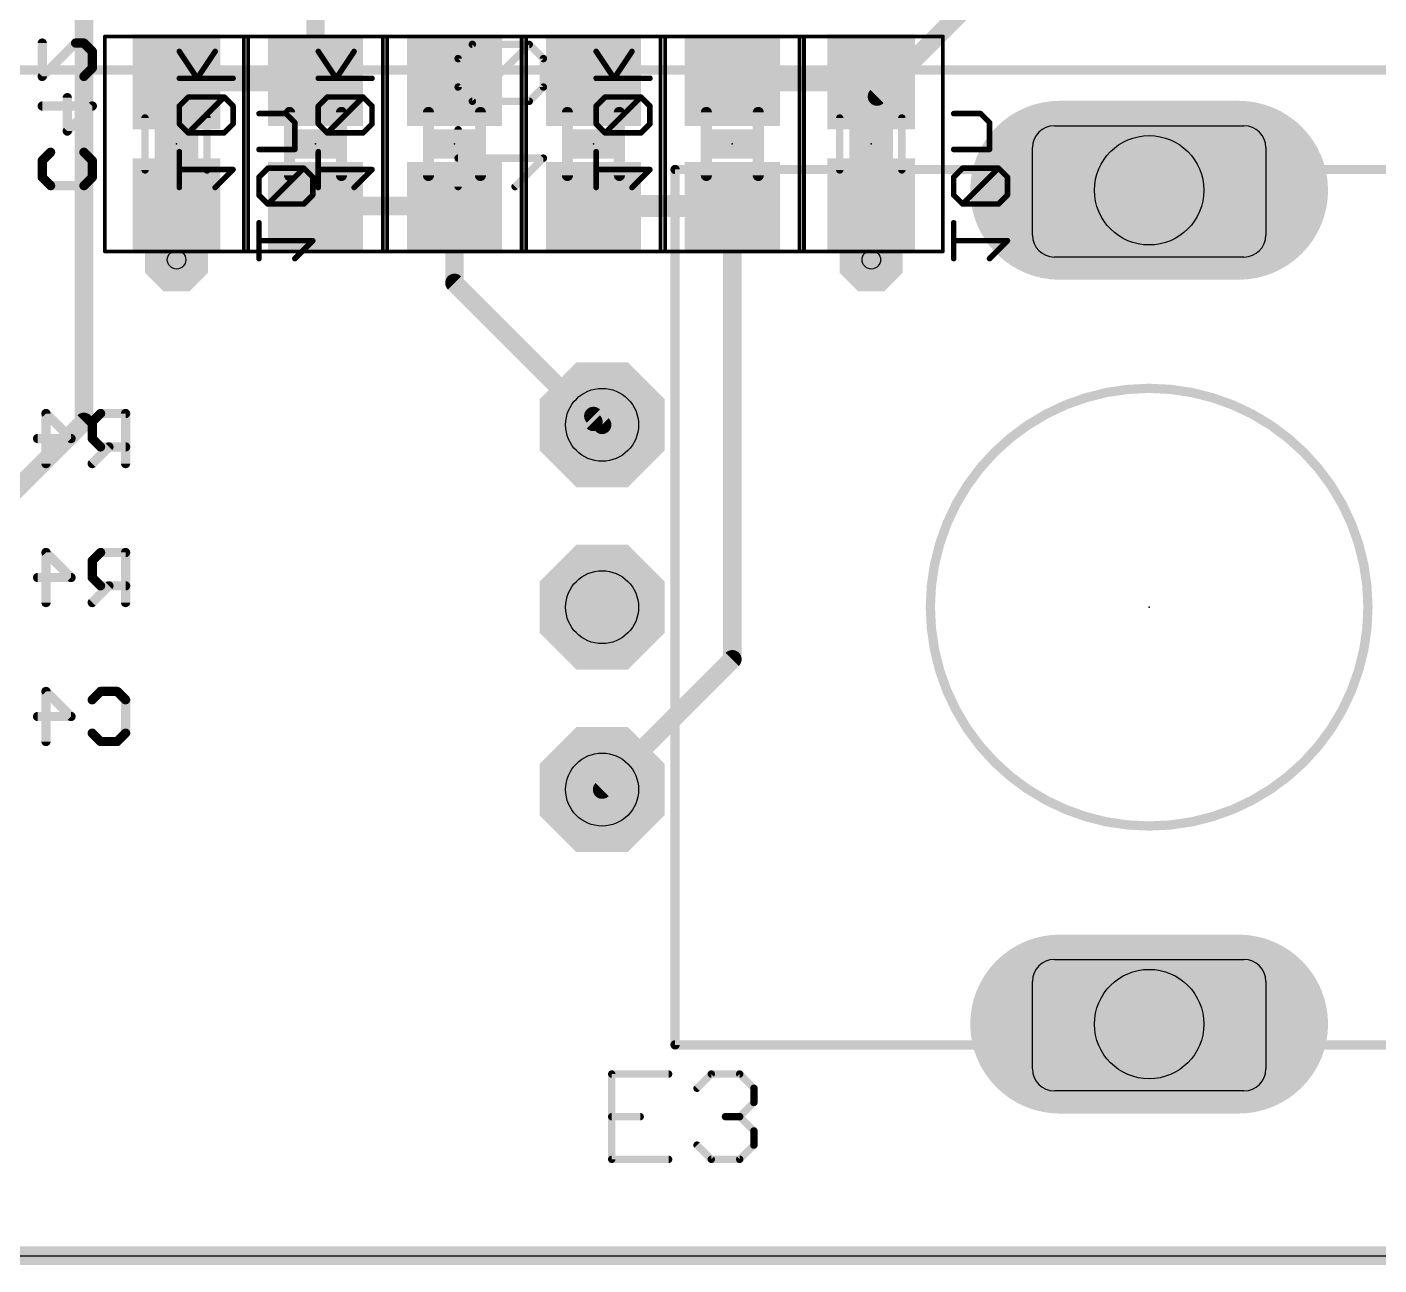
# Model space of a CAD drawing. Extents: x -0.1 to 85.2, y -25.2 to 58.4.
# Drawn here: x 36.69 to 55.22, y -24.26 to -7.29 of the extents above; entities that cross this region are included whole.
import ezdxf

# ---------------------------------------------------------------- set-up
doc = ezdxf.new("R2010")
doc.units = 0
for name, color, linetype in [('1', 22, 'CONTINUOUS'), ('16', 175, 'CONTINUOUS'), ('17', 82, 'CONTINUOUS'), ('18', 82, 'CONTINUOUS'), ('20', 7, 'CONTINUOUS'), ('21', 253, 'CONTINUOUS'), ('23', 7, 'CONTINUOUS'), ('24', 7, 'CONTINUOUS'), ('25', 253, 'CONTINUOUS'), ('26', 253, 'CONTINUOUS'), ('28', 253, 'CONTINUOUS'), ('29', 253, 'CONTINUOUS'), ('30', 253, 'CONTINUOUS'), ('32', 253, 'CONTINUOUS'), ('36', 253, 'CONTINUOUS'), ('40', 175, 'CONTINUOUS'), ('44', 253, 'CONTINUOUS'), ('49', 253, 'CONTINUOUS'), ('52', 253, 'CONTINUOUS')]:
    doc.layers.add(name, color=color, linetype=linetype)

# ---------------------------------------------------------------- blocks, each defined once
blk = doc.blocks.new('RECT')
blk.add_solid([(-0.5, -0.5), (0.5, -0.5), (-0.5, 0.5), (0.5, 0.5)])
blk = doc.blocks.new('OCTAGONP')
at = {"const_width": 0.5}
blk.add_lwpolyline([(-0.25, -0.1036), (-0.25, 0.1036), (-0.1036, 0.25), (0.1036, 0.25), (0.25, 0.1036), (0.25, -0.1036), (0.1036, -0.25), (-0.1036, -0.25), (-0.25, -0.1036), (-0.25, 0.1036)], dxfattribs=at)
blk = doc.blocks.new('LONGP100')
at = {"const_width": 1}
blk.add_lwpolyline([(-0.5, 0), (0.5, 0)], dxfattribs=at)
at = {"const_width": 0.5}
for points in [[(-0.5, 0.25, 1), (-0.5, -0.25)], [(0.5, -0.25, 1), (0.5, 0.25)]]:
    blk.add_lwpolyline(points, format="xyb", dxfattribs=at)
blk = doc.blocks.new('OCTAGONV')
at = {"const_width": 0.5}
blk.add_lwpolyline([(-0.25, -0.1036), (-0.25, 0.1036), (-0.1036, 0.25), (0.1036, 0.25), (0.25, 0.1036), (0.25, -0.1036), (0.1036, -0.25), (-0.1036, -0.25), (-0.25, -0.1036), (-0.25, 0.1036)], dxfattribs=at)

msp = doc.modelspace()

# ---------------------------------------------------------------- linework, layer by layer
at = {"layer": '1', "const_width": 0.254}
msp.add_lwpolyline([(0, -24.13), (85.09, -24.13)], dxfattribs=at)
at = {"layer": '16'}
for points, const_width in [([(37.465, -12.7), (37.465, -4.445)], 0.254), ([(48.3385, -8.24), (50.165, -6.4135)], 0.254), ([(40.64, -8.04), (40.64, -6.985)], 0.254), ([(40.64, -8.04), (38.735, -8.04)], 0.254), ([(46.355, -8.04), (48.26, -8.04)], 0.254), ([(48.26, -8.04), (48.3385, -8.24)], 0.254), ([(38.735, -9.74), (38.735, -10.4775)], 0.254), ([(40.64, -9.74), (42.545, -9.74)], 0.254), ([(42.545, -9.74), (42.545, -10.795)], 0.254), ([(44.45, -9.74), (46.355, -9.74)], 0.3048), ([(46.355, -9.74), (46.355, -15.955)], 0.254), ([(48.26, -9.74), (48.26, -10.4775)], 0.254), ([(42.545, -10.795), (44.45, -12.7)], 0.254), ([(35.56, -14.605), (37.465, -12.7)], 0.254), ([(44.45, -12.7), (44.45, -12.62)], 0.254), ([(44.57, -12.74), (44.45, -12.62)], 0.254), ([(46.355, -15.955), (44.57, -17.74)], 0.254), ([(85.09, -24.13), (0, -24.13)], 0.254)]:
    msp.add_lwpolyline(points, dxfattribs=dict(at, const_width=const_width))
for points, const_width in [([(38.735, -7.9765, 1), (38.735, -8.1035)], 0.127), ([(40.64, -8.1035, 1), (40.64, -7.9765)], 0.127), ([(46.355, -7.9765, 1), (46.355, -8.1035)], 0.127), ([(48.3191, -8.0168, 1), (48.2009, -8.0632)], 0.127), ([(48.26, -8.1035, 1), (48.26, -7.9765)], 0.127), ([(40.5765, -8.04, 1), (40.7035, -8.04)], 0.127), ([(48.2936, -8.1951, 1), (48.3834, -8.2849)], 0.127), ([(48.2794, -8.2632, 1), (48.3976, -8.2168)], 0.127), ([(38.7985, -9.74, 1), (38.6715, -9.74)], 0.127), ([(40.64, -9.6765, 1), (40.64, -9.8035)], 0.127), ([(42.6085, -9.74, 1), (42.4815, -9.74)], 0.127), ([(42.545, -9.8035, 1), (42.545, -9.6765)], 0.127), ([(44.45, -9.6638, 1), (44.45, -9.8162)], 0.1524), ([(46.4185, -9.74, 1), (46.2915, -9.74)], 0.127), ([(46.355, -9.8162, 1), (46.355, -9.6638)], 0.1524), ([(48.3235, -9.74, 1), (48.1965, -9.74)], 0.127), ([(38.6715, -10.4775, 1), (38.7985, -10.4775)], 0.127), ([(48.1965, -10.4775, 1), (48.3235, -10.4775)], 0.127), ([(42.5899, -10.7501, 1), (42.5001, -10.8399)], 0.127), ([(42.4815, -10.795, 1), (42.6085, -10.795)], 0.127), ([(37.5099, -12.7449, 1), (37.4201, -12.6551)], 0.127), ([(44.5135, -12.62, 1), (44.3865, -12.62)], 0.127), ([(44.4949, -12.5751, 1), (44.4051, -12.6649)], 0.127), ([(44.4051, -12.7449, 1), (44.4949, -12.6551)], 0.127), ([(37.4015, -12.7, 1), (37.5285, -12.7)], 0.127), ([(44.3865, -12.7, 1), (44.5135, -12.7)], 0.127), ([(44.5251, -12.7849, 1), (44.6149, -12.6951)], 0.127), ([(46.2915, -15.955, 1), (46.4185, -15.955)], 0.127), ([(46.3999, -15.9999, 1), (46.3101, -15.9101)], 0.127), ([(44.5251, -17.6951, 1), (44.6149, -17.7849)], 0.127)]:
    msp.add_lwpolyline(points, format="xyb", dxfattribs=dict(at, const_width=const_width))
at = {"layer": '20'}
for p, q in [((50.77, -8.64), (53.37, -8.64)), ((50.47, -10.14), (50.47, -8.94)), ((53.67, -8.94), (53.67, -10.14)), ((53.37, -10.44), (50.77, -10.44)), ((50.77, -20.07), (53.37, -20.07)), ((50.47, -21.57), (50.47, -20.37)), ((53.67, -20.37), (53.67, -21.57)), ((53.37, -21.87), (50.77, -21.87)), ((2.54, -24.13), (82.55, -24.13))]:
    msp.add_line(p, q, dxfattribs=at)
for centre, start, end in [((50.77, -8.94), 90, 180), ((53.37, -8.94), 0, 90), ((50.77, -10.14), 180, 270), ((53.37, -10.14), 270, 0), ((50.77, -20.37), 90, 180), ((53.37, -20.37), 0, 90), ((50.77, -21.57), 180, 270), ((53.37, -21.57), 270, 0)]:
    msp.add_arc(centre, 0.3, start, end, dxfattribs=at)
at = {"layer": '21'}
for points, const_width in [([(45.57, -9.2082, 1), (45.57, -9.2718)], 0.0635), ([(45.6018, -9.24, 1), (45.5382, -9.24)], 0.0635), ([(52.07, -18.24, 1), (52.07, -12.24, 1), (52.07, -18.24)], 0.127), ([(45.57, -21.2083, 1), (45.57, -21.2718)], 0.0635), ([(45.5382, -21.24, 1), (45.6018, -21.24)], 0.0635)]:
    msp.add_lwpolyline(points, format="xyb", dxfattribs=dict(at, const_width=const_width))
at = {"layer": '21', "const_width": 0.127}
for points in [[(58.57, -9.24), (45.57, -9.24)], [(45.57, -9.24), (45.57, -21.24)], [(45.57, -21.24), (58.57, -21.24)]]:
    msp.add_lwpolyline(points, dxfattribs=at)
at = {"layer": '23'}
msp.add_point((52.07, -15.24), dxfattribs=at)
at = {"layer": '24'}
for p in [(38.735, -8.89), (40.64, -8.89), (42.545, -8.89), (44.45, -8.89), (46.355, -8.89), (48.26, -8.89)]:
    msp.add_point(p, dxfattribs=at)
at = {"layer": '25', "const_width": 0.1016}
for points in [[(45.4816, -21.6398), (44.702, -21.6398)], [(44.702, -21.6398), (44.702, -22.8092)], [(45.8714, -21.8347), (46.0663, -21.6398)], [(46.0663, -21.6398), (46.4561, -21.6398)], [(46.4561, -21.6398), (46.651, -21.8347)], [(46.651, -21.8347), (46.651, -22.0296)], [(46.651, -22.0296), (46.4561, -22.2245)], [(44.702, -22.2245), (45.0918, -22.2245)], [(46.4561, -22.2245), (46.2612, -22.2245)], [(46.4561, -22.2245), (46.651, -22.4194)], [(46.651, -22.4194), (46.651, -22.6143)], [(46.0663, -22.8092), (45.8714, -22.6143)], [(46.651, -22.6143), (46.4561, -22.8092)], [(44.702, -22.8092), (45.4816, -22.8092)], [(46.4561, -22.8092), (46.0663, -22.8092)]]:
    msp.add_lwpolyline(points, dxfattribs=at)
at = {"layer": '25', "const_width": 0.0508}
for points in [[(44.702, -21.6144, 1), (44.702, -21.6652)], [(44.7274, -21.6398, 1), (44.6766, -21.6398)], [(45.4816, -21.6652, 1), (45.4816, -21.6144)], [(46.0663, -21.6144, 1), (46.0663, -21.6652)], [(46.0843, -21.6578, 1), (46.0483, -21.6218)], [(46.4741, -21.6218, 1), (46.4381, -21.6578)], [(46.4561, -21.6652, 1), (46.4561, -21.6144)], [(45.8534, -21.8167, 1), (45.8894, -21.8527)], [(46.6764, -21.8347, 1), (46.6256, -21.8347)], [(46.633, -21.8527, 1), (46.669, -21.8167)], [(46.6256, -22.0296, 1), (46.6764, -22.0296)], [(46.669, -22.0476, 1), (46.633, -22.0116)], [(44.702, -22.1991, 1), (44.702, -22.2499)], [(45.0918, -22.2499, 1), (45.0918, -22.1991)], [(46.2612, -22.1991, 1), (46.2612, -22.2499)], [(46.4741, -22.2065, 1), (46.4381, -22.2425)], [(46.4381, -22.2065, 1), (46.4741, -22.2425)], [(46.4561, -22.2499, 1), (46.4561, -22.1991)], [(46.6764, -22.4194, 1), (46.6256, -22.4194)], [(46.633, -22.4374, 1), (46.669, -22.4014)], [(45.8894, -22.5963, 1), (45.8534, -22.6323)], [(46.6256, -22.6143, 1), (46.6764, -22.6143)], [(46.669, -22.6323, 1), (46.633, -22.5963)], [(44.702, -22.7838, 1), (44.702, -22.8346)], [(44.6766, -22.8092, 1), (44.7274, -22.8092)], [(45.4816, -22.8346, 1), (45.4816, -22.7838)], [(46.0663, -22.7838, 1), (46.0663, -22.8346)], [(46.0483, -22.8272, 1), (46.0843, -22.7912)], [(46.4381, -22.7912, 1), (46.4741, -22.8272)], [(46.4561, -22.8346, 1), (46.4561, -22.7838)]]:
    msp.add_lwpolyline(points, format="xyb", dxfattribs=at)
at = {"layer": '26', "const_width": 0.127}
for points in [[(36.8935, -7.5071), (36.8935, -7.9647)], [(36.8935, -7.9647), (37.3511, -7.5071)], [(37.3511, -7.5071), (37.4655, -7.5071)], [(37.4655, -7.5071), (37.5799, -7.6215)], [(37.5799, -7.6215), (37.5799, -7.8503)], [(37.5799, -7.8503), (37.4655, -7.9647)], [(36.8935, -8.3699), (37.5799, -8.3699)], [(37.2367, -8.7131), (37.2367, -8.2555)], [(37.5799, -8.3699), (37.2367, -8.7131)], [(36.8935, -9.1183), (37.0079, -9.0039)], [(36.8935, -9.3471), (36.8935, -9.1183)], [(37.4655, -9.0039), (37.5799, -9.1183)], [(37.5799, -9.1183), (37.5799, -9.3471)], [(37.0079, -9.4615), (36.8935, -9.3471)], [(37.4655, -9.4615), (37.0079, -9.4615)], [(37.5799, -9.3471), (37.4655, -9.4615)], [(36.9449, -13.2715), (36.9449, -12.5851)], [(36.9449, -12.5851), (37.2881, -12.9283)], [(37.6933, -12.5851), (37.5789, -12.6995)], [(38.0365, -12.5851), (37.6933, -12.5851)], [(38.0365, -13.2715), (38.0365, -12.5851)], [(37.5789, -12.6995), (37.5789, -12.9283)], [(37.2881, -12.9283), (36.8305, -12.9283)], [(37.5789, -12.9283), (37.6933, -13.0427)], [(37.8077, -13.0427), (37.5789, -13.2715)], [(37.6933, -13.0427), (38.0365, -13.0427)], [(36.9449, -15.1765), (36.9449, -14.4901)], [(36.9449, -14.4901), (37.2881, -14.8333)], [(37.6933, -14.4901), (37.5789, -14.6045)], [(38.0365, -14.4901), (37.6933, -14.4901)], [(38.0365, -15.1765), (38.0365, -14.4901)], [(37.5789, -14.6045), (37.5789, -14.8333)], [(37.2881, -14.8333), (36.8305, -14.8333)], [(37.5789, -14.8333), (37.6933, -14.9477)], [(37.8077, -14.9477), (37.5789, -15.1765)], [(37.6933, -14.9477), (38.0365, -14.9477)], [(36.9449, -17.0815), (36.9449, -16.3951)], [(36.9449, -16.3951), (37.2881, -16.7383)], [(37.5789, -16.5095), (37.6933, -16.3951)], [(37.6933, -16.3951), (37.9221, -16.3951)], [(37.9221, -16.3951), (38.0365, -16.5095)], [(38.0365, -16.5095), (38.0365, -16.9671)], [(37.2881, -16.7383), (36.8305, -16.7383)], [(37.6933, -17.0815), (37.5789, -16.9671)], [(37.9221, -17.0815), (37.6933, -17.0815)], [(38.0365, -16.9671), (37.9221, -17.0815)]]:
    msp.add_lwpolyline(points, dxfattribs=at)
at = {"layer": '26', "const_width": 0.0635}
for points in [[(36.9253, -7.5071, 1), (36.8618, -7.5071)], [(37.3511, -7.4753, 1), (37.3511, -7.5388)], [(37.3735, -7.5295, 1), (37.3286, -7.4846)], [(37.4879, -7.4846, 1), (37.443, -7.5295)], [(37.4655, -7.5388, 1), (37.4655, -7.4753)], [(37.6116, -7.6215, 1), (37.5481, -7.6215)], [(37.5574, -7.6439, 1), (37.6023, -7.599)], [(36.871, -7.9422, 1), (36.916, -7.9871)], [(36.8618, -7.9647, 1), (36.9253, -7.9647)], [(37.443, -7.9422, 1), (37.4879, -7.9871)], [(37.5481, -7.8503, 1), (37.6116, -7.8503)], [(37.6023, -7.8727, 1), (37.5574, -7.8278)], [(36.8935, -8.3381, 1), (36.8935, -8.4016)], [(37.2684, -8.2555, 1), (37.2049, -8.2555)], [(37.6023, -8.3923, 1), (37.5574, -8.3474)], [(37.5799, -8.4016, 1), (37.5799, -8.3381)], [(37.2049, -8.7131, 1), (37.2684, -8.7131)], [(37.2142, -8.6906, 1), (37.2591, -8.7355)], [(36.9253, -9.1183, 1), (36.8618, -9.1183)], [(36.871, -9.0959, 1), (36.916, -9.1408)], [(37.0303, -9.0264, 1), (36.9854, -8.9815)], [(37.4879, -8.9815, 1), (37.443, -9.0264)], [(37.6116, -9.1183, 1), (37.5481, -9.1183)], [(37.5574, -9.1408, 1), (37.6023, -9.0959)], [(36.916, -9.3247, 1), (36.871, -9.3696)], [(36.8618, -9.3471, 1), (36.9253, -9.3471)], [(37.0079, -9.4298, 1), (37.0079, -9.4933)], [(36.9854, -9.484, 1), (37.0303, -9.439)], [(37.443, -9.439, 1), (37.4879, -9.484)], [(37.4655, -9.4933, 1), (37.4655, -9.4298)], [(37.5481, -9.3471, 1), (37.6116, -9.3471)], [(37.6023, -9.3696, 1), (37.5574, -9.3247)], [(36.9766, -12.5851, 1), (36.9131, -12.5851)], [(36.9673, -12.5627, 1), (36.9224, -12.6076)], [(37.6933, -12.5534, 1), (37.6933, -12.6169)], [(37.7158, -12.6076, 1), (37.6709, -12.5627)], [(38.0683, -12.5851, 1), (38.0048, -12.5851)], [(38.0365, -12.6169, 1), (38.0365, -12.5534)], [(37.6107, -12.6995, 1), (37.5472, -12.6995)], [(37.5565, -12.6771, 1), (37.6014, -12.722)], [(36.8305, -12.8966, 1), (36.8305, -12.9601)], [(37.2656, -12.9508, 1), (37.3105, -12.9059)], [(37.2881, -12.9601, 1), (37.2881, -12.8966)], [(37.5472, -12.9283, 1), (37.6107, -12.9283)], [(37.6014, -12.9059, 1), (37.5565, -12.9508)], [(37.6933, -13.011, 1), (37.6933, -13.0745)], [(37.6709, -13.0652, 1), (37.7158, -13.0203)], [(37.8302, -13.0652, 1), (37.7853, -13.0203)], [(38.0365, -13.0745, 1), (38.0365, -13.011)], [(36.9131, -13.2715, 1), (36.9766, -13.2715)], [(37.5565, -13.249, 1), (37.6014, -13.294)], [(38.0048, -13.2715, 1), (38.0683, -13.2715)], [(36.9766, -14.4901, 1), (36.9131, -14.4901)], [(36.9673, -14.4677, 1), (36.9224, -14.5126)], [(37.6933, -14.4584, 1), (37.6933, -14.5219)], [(37.7158, -14.5126, 1), (37.6709, -14.4677)], [(38.0683, -14.4901, 1), (38.0048, -14.4901)], [(38.0365, -14.5219, 1), (38.0365, -14.4584)], [(37.6107, -14.6045, 1), (37.5472, -14.6045)], [(37.5565, -14.5821, 1), (37.6014, -14.627)], [(36.8305, -14.8016, 1), (36.8305, -14.8651)], [(37.2656, -14.8558, 1), (37.3105, -14.8109)], [(37.2881, -14.8651, 1), (37.2881, -14.8016)], [(37.5472, -14.8333, 1), (37.6107, -14.8333)], [(37.6014, -14.8109, 1), (37.5565, -14.8558)], [(37.6933, -14.916, 1), (37.6933, -14.9795)], [(37.6709, -14.9702, 1), (37.7158, -14.9253)], [(37.8302, -14.9702, 1), (37.7853, -14.9253)], [(38.0365, -14.9795, 1), (38.0365, -14.916)], [(36.9131, -15.1765, 1), (36.9766, -15.1765)], [(37.5565, -15.154, 1), (37.6014, -15.199)], [(38.0048, -15.1765, 1), (38.0683, -15.1765)], [(36.9766, -16.3951, 1), (36.9131, -16.3951)], [(36.9673, -16.3727, 1), (36.9224, -16.4176)], [(37.5565, -16.4871, 1), (37.6014, -16.532)], [(37.6933, -16.3634, 1), (37.6933, -16.4269)], [(37.7158, -16.4176, 1), (37.6709, -16.3727)], [(37.9446, -16.3727, 1), (37.8997, -16.4176)], [(37.9221, -16.4269, 1), (37.9221, -16.3634)], [(38.0683, -16.5095, 1), (38.0048, -16.5095)], [(38.014, -16.532, 1), (38.059, -16.4871)], [(36.8305, -16.7066, 1), (36.8305, -16.7701)], [(37.2881, -16.7701, 1), (37.2881, -16.7066)], [(37.2656, -16.7608, 1), (37.3105, -16.7159)], [(36.9131, -17.0815, 1), (36.9766, -17.0815)], [(37.6014, -16.9447, 1), (37.5565, -16.9896)], [(37.6933, -17.0498, 1), (37.6933, -17.1133)], [(37.6709, -17.104, 1), (37.7158, -17.059)], [(37.8997, -17.059, 1), (37.9446, -17.104)], [(37.9221, -17.1133, 1), (37.9221, -17.0498)], [(38.0048, -16.9671, 1), (38.0683, -16.9671)], [(38.059, -16.9896, 1), (38.014, -16.9447)]]:
    msp.add_lwpolyline(points, format="xyb", dxfattribs=at)
at = {"layer": '28'}
for points, const_width in [([(38.789, -7.6109, 1), (38.7572, -7.632)], 0.0381), ([(39.2804, -7.632, 1), (39.2487, -7.6109)], 0.0381), ([(40.694, -7.6109, 1), (40.6622, -7.632)], 0.0381), ([(41.1854, -7.632, 1), (41.1537, -7.6109)], 0.0381), ([(42.7907, -7.4998, 1), (42.7907, -7.5506)], 0.0508), ([(42.8087, -7.5432, 1), (42.7727, -7.5072)], 0.0508), ([(43.5883, -7.5072, 1), (43.5523, -7.5432)], 0.0508), ([(43.5883, -7.5432, 1), (43.5523, -7.5072)], 0.0508), ([(43.5703, -7.5506, 1), (43.5703, -7.4998)], 0.0508), ([(44.504, -7.6109, 1), (44.4722, -7.632)], 0.0381), ([(44.9954, -7.632, 1), (44.9637, -7.6109)], 0.0381), ([(42.5778, -7.7021, 1), (42.6138, -7.7381)], 0.0508), ([(42.6212, -7.7201, 1), (42.5704, -7.7201)], 0.0508), ([(43.7906, -7.7201, 1), (43.7398, -7.7201)], 0.0508), ([(43.7472, -7.7381, 1), (43.7832, -7.7021)], 0.0508), ([(38.7731, -7.971, 1), (38.7731, -8.0091)], 0.0381), ([(39.003, -7.9795, 1), (39.0347, -8.0006)], 0.0381), ([(39.003, -8.0006, 1), (39.0347, -7.9795)], 0.0381), ([(39.5103, -8.0091, 1), (39.5103, -7.971)], 0.0381), ([(40.6781, -7.971, 1), (40.6781, -8.0091)], 0.0381), ([(40.908, -7.9795, 1), (40.9397, -8.0006)], 0.0381), ([(40.908, -8.0006, 1), (40.9397, -7.9795)], 0.0381), ([(41.4153, -8.0091, 1), (41.4153, -7.971)], 0.0381), ([(44.4881, -7.971, 1), (44.4881, -8.0091)], 0.0381), ([(44.718, -7.9795, 1), (44.7497, -8.0006)], 0.0381), ([(44.718, -8.0006, 1), (44.7497, -7.9795)], 0.0381), ([(45.2253, -8.0091, 1), (45.2253, -7.971)], 0.0381), ([(42.6138, -8.0919, 1), (42.5778, -8.1279)], 0.0508), ([(42.5704, -8.1099, 1), (42.6212, -8.1099)], 0.0508), ([(43.7398, -8.1099, 1), (43.7906, -8.1099)], 0.0508), ([(43.7832, -8.1279, 1), (43.7472, -8.0919)], 0.0508), ([(38.7921, -8.3699, 1), (38.754, -8.3699)], 0.0381), ([(38.7596, -8.3564, 1), (38.7866, -8.3833)], 0.0381), ([(38.896, -8.2279, 1), (38.896, -8.266)], 0.0381), ([(38.9094, -8.2605, 1), (38.8825, -8.2335)], 0.0381), ([(39.4009, -8.2335, 1), (39.374, -8.2605)], 0.0381), ([(39.4009, -8.2605, 1), (39.374, -8.2335)], 0.0381), ([(39.3875, -8.266, 1), (39.3875, -8.2279)], 0.0381), ([(39.5294, -8.3699, 1), (39.4913, -8.3699)], 0.0381), ([(39.4969, -8.3833, 1), (39.5238, -8.3564)], 0.0381), ([(40.6646, -8.3564, 1), (40.6916, -8.3833)], 0.0381), ([(40.6972, -8.3699, 1), (40.6591, -8.3699)], 0.0381), ([(40.801, -8.2279, 1), (40.801, -8.266)], 0.0381), ([(40.8144, -8.2605, 1), (40.7875, -8.2335)], 0.0381), ([(41.3059, -8.2335, 1), (41.279, -8.2605)], 0.0381), ([(41.3059, -8.2605, 1), (41.279, -8.2335)], 0.0381), ([(41.2925, -8.266, 1), (41.2925, -8.2279)], 0.0381), ([(41.4344, -8.3699, 1), (41.3963, -8.3699)], 0.0381), ([(41.4019, -8.3833, 1), (41.4288, -8.3564)], 0.0381), ([(42.7727, -8.2868, 1), (42.8087, -8.3228)], 0.0508), ([(42.7907, -8.2794, 1), (42.7907, -8.3302)], 0.0508), ([(42.7727, -8.3228, 1), (42.8087, -8.2868)], 0.0508), ([(43.5523, -8.2868, 1), (43.5883, -8.3228)], 0.0508), ([(43.5703, -8.3302, 1), (43.5703, -8.2794)], 0.0508), ([(44.5072, -8.3699, 1), (44.4691, -8.3699)], 0.0381), ([(44.4746, -8.3564, 1), (44.5016, -8.3833)], 0.0381), ([(44.611, -8.2279, 1), (44.611, -8.266)], 0.0381), ([(44.6244, -8.2605, 1), (44.5975, -8.2335)], 0.0381), ([(45.1159, -8.2335, 1), (45.089, -8.2605)], 0.0381), ([(45.1159, -8.2605, 1), (45.089, -8.2335)], 0.0381), ([(45.1025, -8.266, 1), (45.1025, -8.2279)], 0.0381), ([(45.2444, -8.3699, 1), (45.2063, -8.3699)], 0.0381), ([(45.2119, -8.3833, 1), (45.2388, -8.3564)], 0.0381), ([(39.8653, -8.4548, 1), (39.8653, -8.4929)], 0.0381), ([(40.2474, -8.4604, 1), (40.2204, -8.4873)], 0.0381), ([(40.2339, -8.4929, 1), (40.2339, -8.4548)], 0.0381), ([(49.3903, -8.4548, 1), (49.3903, -8.4929)], 0.0381), ([(49.7724, -8.4604, 1), (49.7454, -8.4873)], 0.0381), ([(49.7589, -8.4929, 1), (49.7589, -8.4548)], 0.0381), ([(38.754, -8.6156, 1), (38.7921, -8.6156)], 0.0381), ([(38.7866, -8.6021, 1), (38.7596, -8.6291)], 0.0381), ([(38.8825, -8.725, 1), (38.9094, -8.752)], 0.0381), ([(38.896, -8.7194, 1), (38.896, -8.7575)], 0.0381), ([(38.8825, -8.752, 1), (38.9094, -8.725)], 0.0381), ([(39.374, -8.725, 1), (39.4009, -8.752)], 0.0381), ([(39.3875, -8.7575, 1), (39.3875, -8.7194)], 0.0381), ([(39.4913, -8.6156, 1), (39.5294, -8.6156)], 0.0381), ([(39.5238, -8.6291, 1), (39.4969, -8.6021)], 0.0381), ([(40.3758, -8.5967, 1), (40.3377, -8.5967)], 0.0381), ([(40.3433, -8.6102, 1), (40.3703, -8.5832)], 0.0381), ([(40.6916, -8.6021, 1), (40.6646, -8.6291)], 0.0381), ([(40.6591, -8.6156, 1), (40.6972, -8.6156)], 0.0381), ([(40.7875, -8.725, 1), (40.8144, -8.752)], 0.0381), ([(40.801, -8.7194, 1), (40.801, -8.7575)], 0.0381), ([(40.7875, -8.752, 1), (40.8144, -8.725)], 0.0381), ([(41.279, -8.725, 1), (41.3059, -8.752)], 0.0381), ([(41.2925, -8.7575, 1), (41.2925, -8.7194)], 0.0381), ([(41.3963, -8.6156, 1), (41.4344, -8.6156)], 0.0381), ([(41.4288, -8.6291, 1), (41.4019, -8.6021)], 0.0381), ([(42.6212, -8.6946, 1), (42.5704, -8.6946)], 0.0508), ([(44.5016, -8.6021, 1), (44.4746, -8.6291)], 0.0381), ([(44.4691, -8.6156, 1), (44.5072, -8.6156)], 0.0381), ([(44.5975, -8.725, 1), (44.6244, -8.752)], 0.0381), ([(44.611, -8.7194, 1), (44.611, -8.7575)], 0.0381), ([(44.5975, -8.752, 1), (44.6244, -8.725)], 0.0381), ([(45.089, -8.725, 1), (45.1159, -8.752)], 0.0381), ([(45.1025, -8.7575, 1), (45.1025, -8.7194)], 0.0381), ([(45.2063, -8.6156, 1), (45.2444, -8.6156)], 0.0381), ([(45.2388, -8.6291, 1), (45.2119, -8.6021)], 0.0381), ([(49.9008, -8.5967, 1), (49.8627, -8.5967)], 0.0381), ([(49.8683, -8.6102, 1), (49.8953, -8.5832)], 0.0381), ([(38.7921, -8.9954, 1), (38.754, -8.9954)], 0.0381), ([(39.8653, -8.9463, 1), (39.8653, -8.9844)], 0.0381), ([(40.3377, -8.9653, 1), (40.3758, -8.9653)], 0.0381), ([(40.3568, -8.9844, 1), (40.3568, -8.9463)], 0.0381), ([(40.6972, -8.9954, 1), (40.6591, -8.9954)], 0.0381), ([(42.5958, -9.059, 1), (42.5958, -9.1098)], 0.0508), ([(43.7832, -9.1024, 1), (43.7472, -9.0664)], 0.0508), ([(43.7652, -9.1098, 1), (43.7652, -9.059)], 0.0508), ([(44.5072, -8.9954, 1), (44.4691, -8.9954)], 0.0381), ([(49.3903, -8.9463, 1), (49.3903, -8.9844)], 0.0381), ([(49.8627, -8.9653, 1), (49.9008, -8.9653)], 0.0381), ([(49.8818, -8.9844, 1), (49.8818, -8.9463)], 0.0381), ([(38.7731, -9.2221, 1), (38.7731, -9.2602)], 0.0381), ([(39.5238, -9.2546, 1), (39.4969, -9.2277)], 0.0381), ([(39.5103, -9.2602, 1), (39.5103, -9.2221)], 0.0381), ([(39.9882, -9.2032, 1), (39.9882, -9.2413)], 0.0381), ([(40.0016, -9.2357, 1), (39.9747, -9.2088)], 0.0381), ([(40.4931, -9.2088, 1), (40.4662, -9.2357)], 0.0381), ([(40.4931, -9.2357, 1), (40.4662, -9.2088)], 0.0381), ([(40.4797, -9.2413, 1), (40.4797, -9.2032)], 0.0381), ([(40.6781, -9.2221, 1), (40.6781, -9.2602)], 0.0381), ([(41.4288, -9.2546, 1), (41.4019, -9.2277)], 0.0381), ([(41.4153, -9.2602, 1), (41.4153, -9.2221)], 0.0381), ([(44.4881, -9.2221, 1), (44.4881, -9.2602)], 0.0381), ([(45.2388, -9.2546, 1), (45.2119, -9.2277)], 0.0381), ([(45.2253, -9.2602, 1), (45.2253, -9.2221)], 0.0381), ([(49.5132, -9.2032, 1), (49.5132, -9.2413)], 0.0381), ([(49.5266, -9.2357, 1), (49.4997, -9.2088)], 0.0381), ([(50.0181, -9.2088, 1), (49.9912, -9.2357)], 0.0381), ([(50.0181, -9.2357, 1), (49.9912, -9.2088)], 0.0381), ([(50.0047, -9.2413, 1), (50.0047, -9.2032)], 0.0381), ([(39.8844, -9.3451, 1), (39.8463, -9.3451)], 0.0381), ([(39.8518, -9.3316, 1), (39.8788, -9.3586)], 0.0381), ([(40.6216, -9.3451, 1), (40.5835, -9.3451)], 0.0381), ([(40.5891, -9.3586, 1), (40.616, -9.3316)], 0.0381), ([(42.5704, -9.4742, 1), (42.6212, -9.4742)], 0.0508), ([(43.3574, -9.4562, 1), (43.3934, -9.4922)], 0.0508), ([(49.4094, -9.3451, 1), (49.3713, -9.3451)], 0.0381), ([(49.3768, -9.3316, 1), (49.4038, -9.3586)], 0.0381), ([(50.1466, -9.3451, 1), (50.1085, -9.3451)], 0.0381), ([(50.1141, -9.3586, 1), (50.141, -9.3316)], 0.0381), ([(38.754, -9.4869, 1), (38.7921, -9.4869)], 0.0381), ([(39.2511, -9.4734, 1), (39.2781, -9.5004)], 0.0381), ([(39.8788, -9.5774, 1), (39.8518, -9.6043)], 0.0381), ([(39.8463, -9.5909, 1), (39.8844, -9.5909)], 0.0381), ([(40.5835, -9.5909, 1), (40.6216, -9.5909)], 0.0381), ([(40.616, -9.6043, 1), (40.5891, -9.5774)], 0.0381), ([(40.6591, -9.4869, 1), (40.6972, -9.4869)], 0.0381), ([(41.1561, -9.4734, 1), (41.1831, -9.5004)], 0.0381), ([(44.4691, -9.4869, 1), (44.5072, -9.4869)], 0.0381), ([(44.9661, -9.4734, 1), (44.9931, -9.5004)], 0.0381), ([(49.4038, -9.5774, 1), (49.3768, -9.6043)], 0.0381), ([(49.3713, -9.5909, 1), (49.4094, -9.5909)], 0.0381), ([(50.1085, -9.5909, 1), (50.1466, -9.5909)], 0.0381), ([(50.141, -9.6043, 1), (50.1141, -9.5774)], 0.0381), ([(39.9882, -9.6947, 1), (39.9882, -9.7328)], 0.0381), ([(39.9747, -9.7003, 1), (40.0016, -9.7272)], 0.0381), ([(39.9747, -9.7272, 1), (40.0016, -9.7003)], 0.0381), ([(40.4662, -9.7003, 1), (40.4931, -9.7272)], 0.0381), ([(40.4797, -9.7328, 1), (40.4797, -9.6947)], 0.0381), ([(49.5132, -9.6947, 1), (49.5132, -9.7328)], 0.0381), ([(49.4997, -9.7003, 1), (49.5266, -9.7272)], 0.0381), ([(49.4997, -9.7272, 1), (49.5266, -9.7003)], 0.0381), ([(49.9912, -9.7003, 1), (50.0181, -9.7272)], 0.0381), ([(50.0047, -9.7328, 1), (50.0047, -9.6947)], 0.0381), ([(39.8844, -9.9707, 1), (39.8463, -9.9707)], 0.0381), ([(49.4094, -9.9707, 1), (49.3713, -9.9707)], 0.0381), ([(39.8653, -10.1974, 1), (39.8653, -10.2355)], 0.0381), ([(40.616, -10.2299, 1), (40.5891, -10.2029)], 0.0381), ([(40.6025, -10.2355, 1), (40.6025, -10.1974)], 0.0381), ([(49.3903, -10.1974, 1), (49.3903, -10.2355)], 0.0381), ([(50.141, -10.2299, 1), (50.1141, -10.2029)], 0.0381), ([(50.1275, -10.2355, 1), (50.1275, -10.1974)], 0.0381), ([(39.8463, -10.4621, 1), (39.8844, -10.4621)], 0.0381), ([(40.3433, -10.4487, 1), (40.3703, -10.4756)], 0.0381), ([(49.3713, -10.4621, 1), (49.4094, -10.4621)], 0.0381), ([(49.8683, -10.4487, 1), (49.8953, -10.4756)], 0.0381)]:
    msp.add_lwpolyline(points, format="xyb", dxfattribs=dict(at, const_width=const_width))
for points, const_width in [([(38.7731, -7.6215), (39.0188, -7.9901)], 0.0762), ([(39.0188, -7.9901), (39.2646, -7.6215)], 0.0762), ([(40.6781, -7.6215), (40.9238, -7.9901)], 0.0762), ([(40.9238, -7.9901), (41.1696, -7.6215)], 0.0762), ([(42.7907, -7.5252), (42.5958, -7.7201)], 0.1016), ([(43.5703, -7.5252), (42.7907, -7.5252)], 0.1016), ([(42.7907, -8.3048), (43.5703, -7.5252)], 0.1016), ([(43.7652, -7.7201), (43.5703, -7.5252)], 0.1016), ([(44.4881, -7.6215), (44.7338, -7.9901)], 0.0762), ([(44.7338, -7.9901), (44.9796, -7.6215)], 0.0762), ([(42.5958, -7.7201), (42.5958, -8.1099)], 0.1016), ([(43.7652, -8.1099), (43.7652, -7.7201)], 0.1016), ([(38.7731, -7.9901), (39.5103, -7.9901)], 0.0762), ([(40.6781, -7.9901), (41.4153, -7.9901)], 0.0762), ([(44.4881, -7.9901), (45.2253, -7.9901)], 0.0762), ([(42.5958, -8.1099), (42.7907, -8.3048)], 0.1016), ([(43.5703, -8.3048), (43.7652, -8.1099)], 0.1016), ([(38.896, -8.247), (38.7731, -8.3699)], 0.0762), ([(38.7731, -8.3699), (38.7731, -8.6156)], 0.0762), ([(39.3875, -8.247), (38.896, -8.247)], 0.0762), ([(38.896, -8.7385), (39.3875, -8.247)], 0.0762), ([(39.5103, -8.3699), (39.3875, -8.247)], 0.0762), ([(39.5103, -8.6156), (39.5103, -8.3699)], 0.0762), ([(40.801, -8.247), (40.6781, -8.3699)], 0.0762), ([(40.6781, -8.3699), (40.6781, -8.6156)], 0.0762), ([(41.2925, -8.247), (40.801, -8.247)], 0.0762), ([(40.801, -8.7385), (41.2925, -8.247)], 0.0762), ([(41.4153, -8.3699), (41.2925, -8.247)], 0.0762), ([(41.4153, -8.6156), (41.4153, -8.3699)], 0.0762), ([(42.7907, -8.3048), (43.5703, -8.3048)], 0.1016), ([(44.611, -8.247), (44.4881, -8.3699)], 0.0762), ([(44.4881, -8.3699), (44.4881, -8.6156)], 0.0762), ([(45.1025, -8.247), (44.611, -8.247)], 0.0762), ([(44.611, -8.7385), (45.1025, -8.247)], 0.0762), ([(45.2253, -8.3699), (45.1025, -8.247)], 0.0762), ([(45.2253, -8.6156), (45.2253, -8.3699)], 0.0762), ([(40.2339, -8.4738), (39.8653, -8.4738)], 0.0762), ([(40.3568, -8.5967), (40.2339, -8.4738)], 0.0762), ([(49.7589, -8.4738), (49.3903, -8.4738)], 0.0762), ([(49.8818, -8.5967), (49.7589, -8.4738)], 0.0762), ([(38.7731, -8.6156), (38.896, -8.7385)], 0.0762), ([(38.896, -8.7385), (39.3875, -8.7385)], 0.0762), ([(39.3875, -8.7385), (39.5103, -8.6156)], 0.0762), ([(40.3568, -8.9653), (40.3568, -8.5967)], 0.0762), ([(40.6781, -8.6156), (40.801, -8.7385)], 0.0762), ([(40.801, -8.7385), (41.2925, -8.7385)], 0.0762), ([(41.2925, -8.7385), (41.4153, -8.6156)], 0.0762), ([(42.5958, -9.4742), (42.5958, -8.6946)], 0.1016), ([(44.4881, -8.6156), (44.611, -8.7385)], 0.0762), ([(44.611, -8.7385), (45.1025, -8.7385)], 0.0762), ([(45.1025, -8.7385), (45.2253, -8.6156)], 0.0762), ([(49.8818, -8.9653), (49.8818, -8.5967)], 0.0762), ([(38.7731, -9.4869), (38.7731, -8.9954)], 0.0762), ([(39.8653, -8.9653), (40.3568, -8.9653)], 0.0762), ([(40.6781, -9.4869), (40.6781, -8.9954)], 0.0762), ([(43.7652, -9.0844), (42.5958, -9.0844)], 0.1016), ([(43.3754, -9.4742), (43.7652, -9.0844)], 0.1016), ([(44.4881, -9.4869), (44.4881, -8.9954)], 0.0762), ([(49.3903, -8.9653), (49.8818, -8.9653)], 0.0762), ([(39.5103, -9.2412), (38.7731, -9.2412)], 0.0762), ([(39.2646, -9.4869), (39.5103, -9.2412)], 0.0762), ([(39.9882, -9.2222), (39.8653, -9.3451)], 0.0762), ([(40.4797, -9.2222), (39.9882, -9.2222)], 0.0762), ([(39.9882, -9.7137), (40.4797, -9.2222)], 0.0762), ([(40.6025, -9.3451), (40.4797, -9.2222)], 0.0762), ([(41.4153, -9.2412), (40.6781, -9.2412)], 0.0762), ([(41.1696, -9.4869), (41.4153, -9.2412)], 0.0762), ([(45.2253, -9.2412), (44.4881, -9.2412)], 0.0762), ([(44.9796, -9.4869), (45.2253, -9.2412)], 0.0762), ([(49.5132, -9.2222), (49.3903, -9.3451)], 0.0762), ([(50.0047, -9.2222), (49.5132, -9.2222)], 0.0762), ([(49.5132, -9.7137), (50.0047, -9.2222)], 0.0762), ([(50.1275, -9.3451), (50.0047, -9.2222)], 0.0762), ([(39.8653, -9.3451), (39.8653, -9.5909)], 0.0762), ([(40.6025, -9.5909), (40.6025, -9.3451)], 0.0762), ([(49.3903, -9.3451), (49.3903, -9.5909)], 0.0762), ([(50.1275, -9.5909), (50.1275, -9.3451)], 0.0762), ([(39.8653, -9.5909), (39.9882, -9.7137)], 0.0762), ([(40.4797, -9.7137), (40.6025, -9.5909)], 0.0762), ([(49.3903, -9.5909), (49.5132, -9.7137)], 0.0762), ([(50.0047, -9.7137), (50.1275, -9.5909)], 0.0762), ([(39.9882, -9.7137), (40.4797, -9.7137)], 0.0762), ([(49.5132, -9.7137), (50.0047, -9.7137)], 0.0762), ([(39.8653, -10.4621), (39.8653, -9.9707)], 0.0762), ([(49.3903, -10.4621), (49.3903, -9.9707)], 0.0762), ([(40.6025, -10.2164), (39.8653, -10.2164)], 0.0762), ([(40.3568, -10.4621), (40.6025, -10.2164)], 0.0762), ([(50.1275, -10.2164), (49.3903, -10.2164)], 0.0762), ([(49.8818, -10.4621), (50.1275, -10.2164)], 0.0762)]:
    msp.add_lwpolyline(points, dxfattribs=dict(at, const_width=const_width))
at = {"layer": '40', "const_width": 0.0508}
for points in [[(37.752, -7.417), (37.752, -10.363)], [(39.718, -7.417), (37.752, -7.417)], [(41.623, -7.417), (39.657, -7.417)], [(39.657, -7.417), (39.657, -10.363)], [(39.718, -10.363), (39.718, -7.417)], [(43.528, -7.417), (41.562, -7.417)], [(41.562, -7.417), (41.562, -10.363)], [(41.623, -10.363), (41.623, -7.417)], [(45.433, -7.417), (43.467, -7.417)], [(43.467, -7.417), (43.467, -10.363)], [(43.528, -10.363), (43.528, -7.417)], [(47.338, -7.417), (45.372, -7.417)], [(45.372, -7.417), (45.372, -10.363)], [(45.433, -10.363), (45.433, -7.417)], [(47.277, -7.417), (47.277, -10.363)], [(49.243, -7.417), (47.277, -7.417)], [(47.338, -10.363), (47.338, -7.417)], [(49.243, -10.363), (49.243, -7.417)], [(37.752, -10.363), (39.718, -10.363)], [(39.657, -10.363), (41.623, -10.363)], [(41.562, -10.363), (43.528, -10.363)], [(43.467, -10.363), (45.433, -10.363)], [(45.372, -10.363), (47.338, -10.363)], [(47.277, -10.363), (49.243, -10.363)]]:
    msp.add_lwpolyline(points, dxfattribs=at)
at = {"layer": '40', "const_width": 0.0254}
for points in [[(37.7647, -7.417, 1), (37.7393, -7.417)], [(37.752, -7.4043, 1), (37.752, -7.4297)], [(39.657, -7.4043, 1), (39.657, -7.4297)], [(39.6697, -7.417, 1), (39.6443, -7.417)], [(39.7307, -7.417, 1), (39.7053, -7.417)], [(39.718, -7.4297, 1), (39.718, -7.4043)], [(41.562, -7.4043, 1), (41.562, -7.4297)], [(41.5747, -7.417, 1), (41.5493, -7.417)], [(41.6357, -7.417, 1), (41.6103, -7.417)], [(41.623, -7.4297, 1), (41.623, -7.4043)], [(43.467, -7.4043, 1), (43.467, -7.4297)], [(43.4797, -7.417, 1), (43.4543, -7.417)], [(43.5407, -7.417, 1), (43.5153, -7.417)], [(43.528, -7.4297, 1), (43.528, -7.4043)], [(45.372, -7.4043, 1), (45.372, -7.4297)], [(45.3847, -7.417, 1), (45.3593, -7.417)], [(45.4457, -7.417, 1), (45.4203, -7.417)], [(45.433, -7.4297, 1), (45.433, -7.4043)], [(47.2897, -7.417, 1), (47.2643, -7.417)], [(47.277, -7.4043, 1), (47.277, -7.4297)], [(47.3507, -7.417, 1), (47.3253, -7.417)], [(47.338, -7.4297, 1), (47.338, -7.4043)], [(49.2557, -7.417, 1), (49.2303, -7.417)], [(49.243, -7.4297, 1), (49.243, -7.4043)], [(37.752, -10.3503, 1), (37.752, -10.3757)], [(37.7393, -10.363, 1), (37.7647, -10.363)], [(39.657, -10.3503, 1), (39.657, -10.3757)], [(39.6443, -10.363, 1), (39.6697, -10.363)], [(39.7053, -10.363, 1), (39.7307, -10.363)], [(39.718, -10.3757, 1), (39.718, -10.3503)], [(41.562, -10.3503, 1), (41.562, -10.3757)], [(41.5493, -10.363, 1), (41.5747, -10.363)], [(41.6103, -10.363, 1), (41.6357, -10.363)], [(41.623, -10.3757, 1), (41.623, -10.3503)], [(43.467, -10.3503, 1), (43.467, -10.3757)], [(43.4543, -10.363, 1), (43.4797, -10.363)], [(43.5153, -10.363, 1), (43.5407, -10.363)], [(43.528, -10.3757, 1), (43.528, -10.3503)], [(45.372, -10.3503, 1), (45.372, -10.3757)], [(45.3593, -10.363, 1), (45.3847, -10.363)], [(45.4203, -10.363, 1), (45.4457, -10.363)], [(45.433, -10.3757, 1), (45.433, -10.3503)], [(47.277, -10.3503, 1), (47.277, -10.3757)], [(47.2643, -10.363, 1), (47.2897, -10.363)], [(47.3253, -10.363, 1), (47.3507, -10.363)], [(47.338, -10.3757, 1), (47.338, -10.3503)], [(49.2303, -10.363, 1), (49.2557, -10.363)], [(49.243, -10.3757, 1), (49.243, -10.3503)]]:
    msp.add_lwpolyline(points, format="xyb", dxfattribs=at)
at = {"layer": '44'}
for centre, radius in [((52.07, -9.525), 0.75), ((38.735, -10.4775), 0.127), ((48.26, -10.4775), 0.127), ((44.57, -12.74), 0.5), ((44.57, -15.24), 0.5), ((44.57, -17.74), 0.5), ((52.07, -20.955), 0.75)]:
    msp.add_circle(centre, radius, dxfattribs=at)
at = {"layer": '49', "const_width": 0.127}
msp.add_lwpolyline([(1.545, -7.875), (83.545, -7.875)], dxfattribs=at)
at = {"layer": '52'}
for points, const_width in [([(38.303, -8.534), (38.303, -9.246)], 0.1016), ([(39.154, -8.534), (39.154, -9.246)], 0.1016), ([(40.284, -9.322), (40.284, -8.458)], 0.1524), ([(40.996, -8.458), (40.996, -9.322)], 0.1524), ([(42.189, -9.322), (42.189, -8.458)], 0.1524), ([(42.901, -8.458), (42.901, -9.322)], 0.1524), ([(44.094, -9.322), (44.094, -8.458)], 0.1524), ([(44.806, -8.458), (44.806, -9.322)], 0.1524), ([(45.999, -9.322), (45.999, -8.458)], 0.1524), ([(46.711, -8.458), (46.711, -9.322)], 0.1524), ([(47.828, -8.534), (47.828, -9.246)], 0.1016), ([(48.679, -8.534), (48.679, -9.246)], 0.1016)]:
    msp.add_lwpolyline(points, dxfattribs=dict(at, const_width=const_width))
for points, const_width in [([(38.3284, -8.534, 1), (38.2776, -8.534)], 0.0508), ([(39.1794, -8.534, 1), (39.1286, -8.534)], 0.0508), ([(40.3221, -8.458, 1), (40.2459, -8.458)], 0.0762), ([(41.0341, -8.458, 1), (40.9579, -8.458)], 0.0762), ([(42.2271, -8.458, 1), (42.1509, -8.458)], 0.0762), ([(42.9391, -8.458, 1), (42.8629, -8.458)], 0.0762), ([(44.1321, -8.458, 1), (44.0559, -8.458)], 0.0762), ([(44.8441, -8.458, 1), (44.7679, -8.458)], 0.0762), ([(46.0371, -8.458, 1), (45.9609, -8.458)], 0.0762), ([(46.7491, -8.458, 1), (46.6729, -8.458)], 0.0762), ([(47.8534, -8.534, 1), (47.8026, -8.534)], 0.0508), ([(48.7044, -8.534, 1), (48.6536, -8.534)], 0.0508), ([(38.2776, -9.246, 1), (38.3284, -9.246)], 0.0508), ([(39.1286, -9.246, 1), (39.1794, -9.246)], 0.0508), ([(47.8026, -9.246, 1), (47.8534, -9.246)], 0.0508), ([(48.6536, -9.246, 1), (48.7044, -9.246)], 0.0508), ([(40.2459, -9.322, 1), (40.3221, -9.322)], 0.0762), ([(40.9579, -9.322, 1), (41.0341, -9.322)], 0.0762), ([(42.1509, -9.322, 1), (42.2271, -9.322)], 0.0762), ([(42.8629, -9.322, 1), (42.9391, -9.322)], 0.0762), ([(44.0559, -9.322, 1), (44.1321, -9.322)], 0.0762), ([(44.7679, -9.322, 1), (44.8441, -9.322)], 0.0762), ([(45.9609, -9.322, 1), (46.0371, -9.322)], 0.0762), ([(46.6729, -9.322, 1), (46.7491, -9.322)], 0.0762)]:
    msp.add_lwpolyline(points, format="xyb", dxfattribs=dict(at, const_width=const_width))

# ---------------------------------------------------------------- block references
at = {"layer": '16', "xscale": 1.1, "rotation": 270}
for p in [(38.735, -8.04), (48.26, -8.04), (38.735, -9.74), (48.26, -9.74)]:
    msp.add_blockref('RECT', p, dxfattribs=at)
at = {"layer": '16', "yscale": 1.1, "rotation": 90}
for p in [(40.64, -8.04), (42.545, -8.04), (44.45, -8.04), (46.355, -8.04), (40.64, -9.74), (42.545, -9.74), (44.45, -9.74), (46.355, -9.74)]:
    msp.add_blockref('RECT', p, dxfattribs=at)
at = {"layer": '17', "xscale": 2.25, "yscale": 2.25}
for p in [(52.07, -9.525), (52.07, -9.525), (52.07, -20.955), (52.07, -20.955)]:
    msp.add_blockref('LONGP100', p, dxfattribs=at)
at = {"layer": '17', "xscale": 1.508, "yscale": 1.508, "rotation": 270}
for p in [(44.57, -12.74), (44.57, -12.74), (44.57, -15.24), (44.57, -15.24), (44.57, -17.74), (44.57, -17.74)]:
    msp.add_blockref('OCTAGONP', p, dxfattribs=at)
at = {"layer": '18', "xscale": 0.6604, "yscale": 0.6604}
for p in [(38.735, -10.4775), (38.735, -10.4775), (48.26, -10.4775), (48.26, -10.4775)]:
    msp.add_blockref('OCTAGONV', p, dxfattribs=at)
at = {"layer": '29'}
for name, p, xscale, yscale in [('LONGP100', (52.07, -9.525), 2.4532, 2.4532), ('OCTAGONV', (38.735, -10.4775), 0.8636, 0.8636), ('OCTAGONV', (48.26, -10.4775), 0.8636, 0.8636), ('LONGP100', (52.07, -20.955), 2.4532, 2.4532)]:
    msp.add_blockref(name, p, dxfattribs=dict(at, xscale=xscale, yscale=yscale))
at = {"layer": '29', "xscale": 1.7112, "yscale": 1.7112, "rotation": 270}
for p in [(44.57, -12.74), (44.57, -15.24), (44.57, -17.74)]:
    msp.add_blockref('OCTAGONP', p, dxfattribs=at)
at = {"layer": '30'}
for name, p, xscale, yscale, rotation in [('RECT', (38.735, -8.04), 1.3032, 1.2032, 270), ('RECT', (48.26, -8.04), 1.3032, 1.2032, 270), ('RECT', (40.64, -8.04), 1.2032, 1.3032, 90), ('RECT', (42.545, -8.04), 1.2032, 1.3032, 90), ('RECT', (44.45, -8.04), 1.2032, 1.3032, 90), ('RECT', (46.355, -8.04), 1.2032, 1.3032, 90), ('RECT', (38.735, -9.74), 1.3032, 1.2032, 270), ('RECT', (40.64, -9.74), 1.2032, 1.3032, 90), ('RECT', (42.545, -9.74), 1.2032, 1.3032, 90), ('RECT', (44.45, -9.74), 1.2032, 1.3032, 90), ('RECT', (46.355, -9.74), 1.2032, 1.3032, 90), ('RECT', (48.26, -9.74), 1.3032, 1.2032, 270), ('OCTAGONP', (44.57, -12.74), 1.7112, 1.7112, 270), ('OCTAGONP', (44.57, -15.24), 1.7112, 1.7112, 270), ('OCTAGONP', (44.57, -17.74), 1.7112, 1.7112, 270)]:
    msp.add_blockref(name, p, dxfattribs=dict(at, xscale=xscale, yscale=yscale, rotation=rotation))
for name, p, xscale, yscale in [('LONGP100', (52.07, -9.525), 2.4532, 2.4532), ('OCTAGONV', (38.735, -10.4775), 0.8636, 0.8636), ('OCTAGONV', (48.26, -10.4775), 0.8636, 0.8636), ('LONGP100', (52.07, -20.955), 2.4532, 2.4532)]:
    msp.add_blockref(name, p, dxfattribs=dict(at, xscale=xscale, yscale=yscale))
at = {"layer": '32', "xscale": 1.1, "rotation": 270}
for p in [(38.735, -8.04), (48.26, -8.04), (38.735, -9.74), (48.26, -9.74)]:
    msp.add_blockref('RECT', p, dxfattribs=at)
at = {"layer": '32', "yscale": 1.1, "rotation": 90}
for p in [(40.64, -8.04), (42.545, -8.04), (44.45, -8.04), (46.355, -8.04), (40.64, -9.74), (42.545, -9.74), (44.45, -9.74), (46.355, -9.74)]:
    msp.add_blockref('RECT', p, dxfattribs=at)
at = {"layer": '36', "xscale": 0.3998}
for p, yscale, rotation in [((38.735, -8.89), 0.6, 270), ((40.64, -8.89), 0.8002, 90), ((42.545, -8.89), 0.8002, 90), ((44.45, -8.89), 0.8002, 90), ((46.355, -8.89), 0.8002, 90), ((48.26, -8.89), 0.6, 270)]:
    msp.add_blockref('RECT', p, dxfattribs=dict(at, yscale=yscale, rotation=rotation))
at = {"layer": '52'}
for p, xscale, yscale, rotation in [((38.7299, -8.3018), 0.5001, 0.95, 270), ((40.64, -8.255), 0.4064, 0.8636, 90), ((42.545, -8.255), 0.4064, 0.8636, 90), ((44.45, -8.255), 0.4064, 0.8636, 90), ((46.355, -8.255), 0.4064, 0.8636, 90), ((48.2549, -8.3018), 0.5001, 0.95, 270), ((38.7299, -9.4703), 0.5001, 0.95, 270), ((48.2549, -9.4703), 0.5001, 0.95, 270), ((40.64, -9.525), 0.4064, 0.8636, 90), ((42.545, -9.525), 0.4064, 0.8636, 90), ((44.45, -9.525), 0.4064, 0.8636, 90), ((46.355, -9.525), 0.4064, 0.8636, 90)]:
    msp.add_blockref('RECT', p, dxfattribs=dict(at, xscale=xscale, yscale=yscale, rotation=rotation))

doc.saveas('drawing.dxf')
